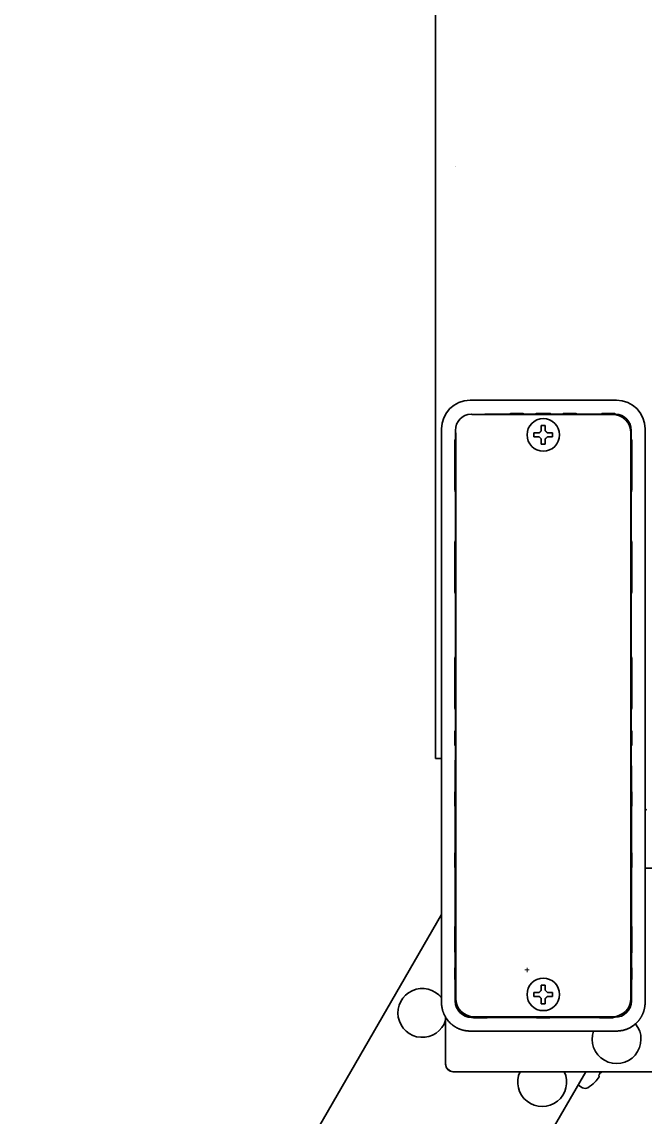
# Model space of a CAD drawing. Extents: x 6569 to 10251, y -294 to 3435.
# Drawn here: x 8432.5 to 8585.6, y 136.9 to 406 of the extents above; entities that cross this region are included whole.
import ezdxf

# ---------------------------------------------------------------- set-up
doc = ezdxf.new("R2010")
doc.units = 0
doc.header["$LTSCALE"] = 5
doc.layers.get('0').update_dxf_attribs({"linetype": 'CONTINUOUS', "lineweight": 0})
doc.layers.add('1', color=7, linetype='CONTINUOUS', true_color=0xffffff)

msp = doc.modelspace()

# ---------------------------------------------------------------- linework, layer by layer
for p, q in [((8556.06, 173.03), (8557.06, 173.03)), ((8556.56, 173.53), (8556.56, 172.53))]:
    msp.add_line(p, q)
at = {"layer": '1', "color": 7, "linetype": 'Continuous', "lineweight": 35}
for p, q in [((8534.06, 1018.93), (8534.06, 225.02)), ((8542.56, 313.03), (8578.57, 313.03)), ((8577.57, 309.53), (8543.04, 309.53)), ((8546.38, 309.62), (8552.25, 309.62)), ((8552.25, 309.62), (8552.56, 309.77)), ((8554.71, 309.78), (8553.42, 309.78)), ((8555.57, 309.77), (8555.88, 309.62)), ((8555.88, 309.62), (8558.6, 309.62)), ((8558.6, 309.62), (8558.91, 309.77)), ((8561.53, 309.78), (8559.6, 309.78)), ((8562.22, 309.77), (8562.53, 309.62)), ((8562.53, 309.62), (8565.25, 309.62)), ((8565.25, 309.62), (8565.56, 309.77)), ((8567.71, 309.78), (8566.42, 309.78)), ((8568.57, 309.77), (8568.87, 309.62)), ((8568.87, 309.62), (8574.76, 309.62)), ((8574.76, 309.62), (8575.06, 309.77)), ((8577.21, 309.78), (8575.92, 309.78)), ((8535.56, 225.85), (8535.56, 306.03)), ((8538.97, 303.59), (8538.97, 305.62)), ((8539.06, 305.03), (8539.06, 166.03)), ((8558.26, 304.53), (8558.26, 305.03)), ((8558.26, 304.03), (8558.26, 304.53)), ((8562.86, 305.03), (8562.86, 304.53)), ((8562.86, 304.53), (8562.86, 304.03)), ((8582.06, 166.03), (8582.06, 305.03)), ((8582.16, 305.62), (8582.16, 303.59)), ((8585.56, 225.85), (8585.56, 306.03)), ((8538.81, 302.21), (8538.81, 298.28)), ((8582.31, 298.28), (8582.31, 302.21)), ((8538.81, 295.77), (8538.81, 291.84)), ((8582.31, 291.84), (8582.31, 295.77)), ((8538.97, 278.59), (8538.97, 290.46)), ((8582.16, 290.46), (8582.16, 278.59)), ((8538.81, 277.21), (8538.81, 272.03)), ((8582.31, 272.03), (8582.31, 277.21)), ((8538.81, 272.03), (8538.81, 266.84)), ((8582.31, 266.84), (8582.31, 272.03)), ((8538.97, 250.08), (8538.97, 265.47)), ((8582.16, 265.47), (8582.16, 250.08)), ((8538.81, 248.71), (8538.81, 243.53)), ((8582.31, 243.53), (8582.31, 248.71)), ((8538.81, 243.53), (8538.81, 238.34)), ((8582.31, 238.34), (8582.31, 243.53)), ((8538.97, 231.96), (8538.97, 236.97)), ((8582.16, 236.97), (8582.16, 231.96)), ((8538.82, 231.66), (8538.97, 231.96)), ((8582.16, 231.96), (8582.31, 231.66)), ((8538.81, 230.8), (8538.81, 229.26)), ((8582.31, 229.26), (8582.31, 230.8)), ((8538.97, 228.1), (8538.82, 228.39)), ((8582.31, 228.39), (8582.16, 228.1)), ((8534.06, 225.02), (8535.56, 225.02)), ((8535.56, 221.89), (8535.56, 225.85)), ((8538.95, 223.97), (8538.95, 224.45)), ((8582.18, 224.45), (8582.18, 223.97)), ((8585.56, 225.85), (8585.56, 221.89)), ((8535.56, 165.02), (8535.56, 221.82)), ((8585.56, 221.82), (8585.56, 165.02)), ((8538.93, 216.89), (8538.93, 219.37)), ((8582.2, 219.37), (8582.2, 216.89)), ((8538.81, 215.8), (8538.81, 214.26)), ((8538.82, 216.66), (8538.93, 216.89)), ((8582.2, 216.89), (8582.31, 216.66)), ((8582.31, 214.26), (8582.31, 215.8)), ((8538.93, 213.17), (8538.82, 213.39)), ((8538.93, 201.89), (8538.93, 213.17)), ((8582.31, 213.39), (8582.2, 213.17)), ((8582.2, 213.17), (8582.2, 201.89)), ((8538.82, 201.66), (8538.93, 201.89)), ((8582.2, 201.89), (8582.31, 201.66)), ((8538.81, 200.8), (8538.81, 199.26)), ((8582.31, 199.26), (8582.31, 200.8)), ((8538.93, 198.17), (8538.82, 198.39)), ((8538.93, 184.13), (8538.93, 198.17)), ((8582.31, 198.39), (8582.2, 198.17)), ((8582.2, 198.17), (8582.2, 184.13)), ((8585.56, 198.03), (8607.56, 198.03)), ((8535.56, 186.65), (8279.41, -257.01)), ((8538.82, 183.48), (8538.93, 184.13)), ((8582.2, 184.13), (8582.31, 183.48)), ((8538.81, 182.61), (8538.81, 179.25)), ((8582.31, 179.25), (8582.31, 182.61)), ((8582.31, 179.01), (8582.31, 177.44)), ((8538.94, 177.17), (8538.82, 177.45)), ((8538.94, 177.17), (8538.94, 173.64)), ((8582.31, 177.44), (8582.19, 177.17)), ((8582.19, 173.64), (8582.19, 177.17)), ((8538.81, 171.55), (8538.81, 172.63)), ((8538.82, 173.43), (8538.94, 173.64)), ((8582.19, 173.64), (8582.31, 173.43)), ((8582.32, 172.63), (8582.32, 171.55)), ((8538.93, 170.47), (8538.82, 170.75)), ((8539.06, 170.37), (8538.93, 170.47)), ((8538.93, 165.39), (8538.93, 170.47)), ((8582.31, 170.75), (8582.19, 170.46)), ((8582.19, 165.4), (8582.19, 170.46)), ((8558.26, 167.03), (8558.26, 167.53)), ((8558.26, 166.53), (8558.26, 167.03)), ((8562.86, 167.53), (8562.86, 167.03)), ((8562.86, 167.03), (8562.86, 166.53)), ((8543.56, 161.53), (8577.57, 161.53)), ((8536.56, 161.42), (8536.56, 150.03)), ((8543.29, 161.39), (8542.93, 161.39)), ((8543.49, 161.28), (8543.29, 161.39)), ((8544.36, 161.28), (8545.8, 161.28)), ((8546.94, 161.39), (8546.67, 161.28)), ((8558.78, 161.39), (8546.94, 161.39)), ((8559.01, 161.28), (8558.78, 161.39)), ((8561.32, 161.27), (8559.81, 161.27)), ((8562.35, 161.39), (8562.12, 161.28)), ((8562.35, 161.39), (8574.26, 161.39)), ((8574.26, 161.39), (8574.46, 161.28)), ((8575.33, 161.28), (8576.77, 161.28)), ((8577.85, 161.4), (8577.64, 161.28)), ((8577.85, 161.4), (8578.19, 161.4)), ((8542.56, 158.03), (8578.57, 158.03)), ((8536.56, 150.02), (8536.56, 149.83)), ((8538.36, 148.03), (8538.56, 148.03)), ((8538.56, 148.03), (9067.56, 148.03)), ((8571, 148.03), (8552.71, 116.36)), ((8573.21, 145.46), (8573.21, 145.46)), ((8569.31, 144.6), (8570.21, 144.07))]:
    msp.add_line(p, q, dxfattribs=at)
for centre in [(8560.56, 304.53), (8560.56, 167.03)]:
    msp.add_circle(centre, 4, dxfattribs=at)
for centre, radius, start, end in [((8530.84, 162.47), 6, 38.0873, 342.5037), ((8578.56, 156.03), 6, 160.5288, 39.0109), ((8538.56, 150.03), 2, 180, 270), ((8538.36, 149.83), 1.8, 180, 270), ((8560.29, 145.47), 6, 154.8223, 25.1777), ((8566.75, 151.84), 9.08, 301.3979, 315.3324), ((8566.75, 151.84), 8.79, 327.391, 332.609), ((8569.43, 144.81), 0.25, 150, 240), ((8570.84, 145.16), 1.25, 240, 301.3979)]:
    msp.add_arc(centre, radius, start, end, dxfattribs=at)
for centre, major_axis, ratio, start_param, end_param in [((8539.44, 370.38), (-0.505, 0.092), 0.008941, 0.010307, 0.018986), ((8542.57, 306.02), (-4.95, 4.95), 0.999391, -0.785017, 0.785017), ((8578.56, 306.02), (4.95, 4.95), 0.999391, 5.498168, 7.068203), ((8542.97, 305.62), (-2.83, 2.83), 0.999924, -0.744495, 0.78536), ((8542.75, 309.12), (0.447, 0.224), 0.99981, 0.487624, 0.991462), ((8546.38, 309.12), (-0.447, 0.224), 0.99981, -1.107103, -0.487603), ((8577.56, 305.03), (3.18, 3.18), 0.999695, 5.497939, 7.068431), ((8578.16, 305.62), (2.83, 2.83), 0.999924, 5.497825, 7.02768), ((8538.92, 228.34), (0, 5.5), 0.008727, 3.926991, 4.667983), ((8582.21, 228.34), (0, 5.5), 0.008727, 1.615202, 2.356194), ((8538.99, 219.37), (0, 6.5), 0.008727, 0.785398, 1.570796), ((8582.14, 219.37), (0, 6.5), 0.008727, -1.570796, -0.785398), ((8534.9, 221.82), (0.03, 2), 0.333454, -1.54898, -1.531542), ((8534.9, 221.82), (0, 2), 0.333444, 4.712388, 4.729834), ((8586.23, 221.82), (-0.03, 2), 0.333401, 1.531547, 1.548987), ((8586.23, 221.82), (0, 2), 0.333484, 1.553351, 1.570796), ((8585.21, 212.65), (0.622, 0), 0.999962, -0.966563, 0.017944), ((8538.82, 179.25), (0, 0.532), 0.008201, 1.567811, 2.028301), ((8538.82, 178.58), (0, 1), 0.004363, 1.117864, 2.575328), ((8582.31, 179.25), (0, 0.532), 0.008201, 4.254884, 4.715374), ((8538.82, 172.63), (0, 0.798), 0.008201, 0.014468, 1.567811), ((8582.31, 172.63), (0, 0.798), 0.008201, -1.567811, -0.014468), ((8538.82, 171.55), (0, 0.798), 0.008201, 1.567811, 3.121154), ((8582.31, 171.55), (0, 0.798), 0.008201, 3.162031, 4.715374), ((8542.93, 165.39), (2.83, 2.83), 0.999943, 2.356233, 3.926953), ((8543.57, 166.03), (3.18, 3.18), 0.999695, 2.356347, 3.926839), ((8578.19, 165.4), (-2.83, 2.83), 0.999924, 2.356233, 3.926953), ((8559.81, 161.28), (0.799, 0), 0.008727, 3.159046, 4.712389), ((8561.32, 161.28), (-0.799, 0), 0.008727, 1.570796, 3.124139), ((8566.79, 151.91), (-7.85, 4.53), 0.993151, 3.199666, 3.222587), ((8566.72, 151.78), (-7.85, 4.53), 0.993151, 2.892014, 3.083519), ((8566.42, 151.27), (-7.85, 4.53), 0.116841, 3.199666, 3.391172), ((8567.09, 152.42), (-7.85, 4.53), 0.116841, 2.892014, 3.083519)]:
    msp.add_ellipse(centre, major_axis=major_axis, ratio=ratio, start_param=start_param, end_param=end_param, dxfattribs=at)
at = {"layer": '1', "color": 7, "linetype": 'Continuous', "lineweight": 35, "extrusion": (9.86076e-32, -1.17146e-15, -1)}
msp.add_ellipse((8577.56, 166.03), major_axis=(-3.18, 3.18), ratio=0.999695, start_param=2.356347, end_param=3.926839, dxfattribs=at)
at = {"layer": '1', "color": 7, "linetype": 'Continuous', "lineweight": 35}
for points, knots in [([(8552.56, 309.77), (8552.56, 309.77), (8552.57, 309.77), (8552.59, 309.77), (8552.61, 309.77), (8552.66, 309.77), (8552.71, 309.77), (8552.77, 309.77), (8552.8, 309.77), (8552.85, 309.77), (8552.87, 309.77), (8552.91, 309.77), (8552.92, 309.77), (8552.98, 309.77), (8553.01, 309.78), (8553.09, 309.78), (8553.13, 309.78), (8553.21, 309.78), (8553.25, 309.78), (8553.33, 309.78), (8553.38, 309.78), (8553.42, 309.78)], [0, 0, 0, 0, 0.03125, 0.03125, 0.0625, 0.125, 0.25, 0.25, 0.375, 0.375, 0.4375, 0.4375, 0.5, 0.5, 0.625, 0.625, 0.75, 0.75, 0.875, 0.875, 1, 1, 1, 1]), ([(8554.71, 309.78), (8554.75, 309.78), (8554.79, 309.78), (8554.88, 309.78), (8554.92, 309.78), (8555, 309.78), (8555.04, 309.78), (8555.12, 309.78), (8555.15, 309.77), (8555.21, 309.77), (8555.22, 309.77), (8555.26, 309.77), (8555.27, 309.77), (8555.32, 309.77), (8555.36, 309.77), (8555.42, 309.77), (8555.47, 309.77), (8555.52, 309.77), (8555.54, 309.77), (8555.56, 309.77), (8555.57, 309.77), (8555.57, 309.77)], [0, 0, 0, 0, 0.125, 0.125, 0.25, 0.25, 0.375, 0.375, 0.5, 0.5, 0.5625, 0.5625, 0.625, 0.625, 0.75, 0.75, 0.875, 0.9375, 0.96875, 0.96875, 1, 1, 1, 1]), ([(8558.91, 309.77), (8558.92, 309.77), (8558.93, 309.77), (8558.96, 309.77), (8558.99, 309.77), (8559.03, 309.77), (8559.08, 309.77), (8559.11, 309.77), (8559.15, 309.77), (8559.16, 309.77), (8559.19, 309.77), (8559.2, 309.77), (8559.24, 309.78), (8559.27, 309.78), (8559.33, 309.78), (8559.37, 309.78), (8559.43, 309.78), (8559.46, 309.78), (8559.53, 309.78), (8559.56, 309.78), (8559.6, 309.78)], [0, 0, 0, 0, 0.0625, 0.0625, 0.125, 0.25, 0.25, 0.375, 0.375, 0.4375, 0.4375, 0.5, 0.5, 0.625, 0.625, 0.75, 0.75, 0.875, 0.875, 1, 1, 1, 1]), ([(8561.53, 309.78), (8561.56, 309.78), (8561.6, 309.78), (8561.67, 309.78), (8561.7, 309.78), (8561.76, 309.78), (8561.79, 309.78), (8561.86, 309.78), (8561.88, 309.78), (8561.93, 309.77), (8561.94, 309.77), (8561.97, 309.77), (8561.98, 309.77), (8562.02, 309.77), (8562.05, 309.77), (8562.1, 309.77), (8562.14, 309.77), (8562.17, 309.77), (8562.2, 309.77), (8562.21, 309.77), (8562.22, 309.77)], [0, 0, 0, 0, 0.125, 0.125, 0.25, 0.25, 0.375, 0.375, 0.5, 0.5, 0.5625, 0.5625, 0.625, 0.625, 0.75, 0.75, 0.875, 0.9375, 0.9375, 1, 1, 1, 1]), ([(8565.56, 309.77), (8565.56, 309.77), (8565.57, 309.77), (8565.59, 309.77), (8565.61, 309.77), (8565.66, 309.77), (8565.71, 309.77), (8565.77, 309.77), (8565.8, 309.77), (8565.85, 309.77), (8565.87, 309.77), (8565.91, 309.77), (8565.92, 309.77), (8565.98, 309.77), (8566.01, 309.78), (8566.09, 309.78), (8566.13, 309.78), (8566.21, 309.78), (8566.25, 309.78), (8566.33, 309.78), (8566.38, 309.78), (8566.42, 309.78)], [0, 0, 0, 0, 0.03125, 0.03125, 0.0625, 0.125, 0.25, 0.25, 0.375, 0.375, 0.4375, 0.4375, 0.5, 0.5, 0.625, 0.625, 0.75, 0.75, 0.875, 0.875, 1, 1, 1, 1]), ([(8567.71, 309.78), (8567.75, 309.78), (8567.79, 309.78), (8567.88, 309.78), (8567.92, 309.78), (8568, 309.78), (8568.04, 309.78), (8568.12, 309.78), (8568.15, 309.77), (8568.21, 309.77), (8568.22, 309.77), (8568.26, 309.77), (8568.27, 309.77), (8568.32, 309.77), (8568.36, 309.77), (8568.42, 309.77), (8568.47, 309.77), (8568.52, 309.77), (8568.54, 309.77), (8568.56, 309.77), (8568.57, 309.77), (8568.57, 309.77)], [0, 0, 0, 0, 0.125, 0.125, 0.25, 0.25, 0.375, 0.375, 0.5, 0.5, 0.5625, 0.5625, 0.625, 0.625, 0.75, 0.75, 0.875, 0.9375, 0.96875, 0.96875, 1, 1, 1, 1]), ([(8575.06, 309.77), (8575.06, 309.77), (8575.07, 309.77), (8575.09, 309.77), (8575.11, 309.77), (8575.16, 309.77), (8575.21, 309.77), (8575.27, 309.77), (8575.3, 309.77), (8575.35, 309.77), (8575.37, 309.77), (8575.41, 309.77), (8575.42, 309.77), (8575.48, 309.77), (8575.51, 309.78), (8575.59, 309.78), (8575.63, 309.78), (8575.71, 309.78), (8575.75, 309.78), (8575.83, 309.78), (8575.88, 309.78), (8575.92, 309.78)], [0, 0, 0, 0, 0.03125, 0.03125, 0.0625, 0.125, 0.25, 0.25, 0.375, 0.375, 0.4375, 0.4375, 0.5, 0.5, 0.625, 0.625, 0.75, 0.75, 0.875, 0.875, 1, 1, 1, 1]), ([(8577.21, 309.78), (8577.25, 309.78), (8577.29, 309.78), (8577.38, 309.78), (8577.42, 309.78), (8577.46, 309.78), (8577.46, 309.78), (8577.46, 309.78), (8577.46, 309.78), (8577.69, 309.78), (8577.91, 309.77), (8578.13, 309.77)], [0, 0, 0, 0, 0.50182, 0.50182, 1, 1, 1, 1.01408, 1.01408, 1.01408, 3.775035, 3.775035, 3.775035, 3.775035]), ([(8578.32, 309.62), (8578.31, 309.62), (8578.29, 309.64), (8578.26, 309.67), (8578.24, 309.68), (8578.23, 309.69), (8578.23, 309.69), (8578.23, 309.69), (8578.23, 309.69), (8578.2, 309.72), (8578.17, 309.75), (8578.13, 309.77)], [0, 0, 0, 0, 0.333333, 0.666667, 1, 1, 1, 1.00667, 1.00667, 1.00667, 2.098235, 2.098235, 2.098235, 2.098235]), ([(8561.06, 306.83), (8561.06, 306.62), (8561.06, 306.41), (8561.06, 306.09), (8561.06, 305.98), (8561.06, 305.75), (8561.06, 305.64), (8561.06, 305.53)], [0, 0, 0, 0, 0.5, 0.5, 0.75, 0.75, 1, 1, 1, 1]), ([(8558.26, 305.03), (8558.47, 305.03), (8558.68, 305.03), (8559, 305.03), (8559.11, 305.03), (8559.34, 305.03), (8559.45, 305.03), (8559.56, 305.03)], [0, 0, 0, 0, 0.5, 0.5, 0.75, 0.75, 1, 1, 1, 1]), ([(8538.81, 302.21), (8538.81, 302.25), (8538.81, 302.29), (8538.81, 302.38), (8538.81, 302.42), (8538.81, 302.5), (8538.82, 302.54), (8538.82, 302.61), (8538.82, 302.65), (8538.82, 302.7), (8538.82, 302.72), (8538.82, 302.76), (8538.82, 302.77), (8538.82, 302.82), (8538.82, 302.85), (8538.82, 302.92), (8538.82, 302.96), (8538.82, 303.02), (8538.82, 303.04), (8538.82, 303.05), (8538.82, 303.06), (8538.82, 303.07)], [0, 0, 0, 0, 0.125, 0.125, 0.25, 0.25, 0.375, 0.375, 0.5, 0.5, 0.5625, 0.5625, 0.625, 0.625, 0.75, 0.75, 0.875, 0.9375, 0.96875, 0.96875, 1, 1, 1, 1]), ([(8560.06, 302.23), (8560.06, 302.43), (8560.06, 302.64), (8560.06, 302.96), (8560.06, 303.07), (8560.06, 303.3), (8560.06, 303.41), (8560.06, 303.53)], [0, 0, 0, 0, 0.5, 0.5, 0.75, 0.75, 1, 1, 1, 1]), ([(8562.86, 304.03), (8562.66, 304.03), (8562.45, 304.03), (8562.13, 304.03), (8562.02, 304.03), (8561.79, 304.03), (8561.68, 304.03), (8561.56, 304.03)], [0, 0, 0, 0, 0.5, 0.5, 0.75, 0.75, 1, 1, 1, 1]), ([(8582.31, 303.07), (8582.31, 303.06), (8582.31, 303.06), (8582.31, 303.04), (8582.31, 303.02), (8582.31, 302.97), (8582.31, 302.92), (8582.31, 302.86), (8582.31, 302.82), (8582.31, 302.77), (8582.31, 302.76), (8582.31, 302.72), (8582.31, 302.7), (8582.31, 302.65), (8582.31, 302.61), (8582.31, 302.54), (8582.31, 302.5), (8582.31, 302.42), (8582.31, 302.38), (8582.31, 302.29), (8582.31, 302.25), (8582.31, 302.21)], [0, 0, 0, 0, 0.03125, 0.03125, 0.0625, 0.125, 0.25, 0.25, 0.375, 0.375, 0.4375, 0.4375, 0.5, 0.5, 0.625, 0.625, 0.75, 0.75, 0.875, 0.875, 1, 1, 1, 1]), ([(8538.81, 295.77), (8538.81, 295.88), (8538.81, 296.09), (8538.81, 296.29), (8538.81, 296.5), (8538.81, 296.61), (8538.81, 296.82), (8538.81, 296.92), (8538.81, 297.13), (8538.81, 297.24), (8538.81, 297.44), (8538.81, 297.55), (8538.81, 297.76), (8538.81, 297.97), (8538.81, 298.18), (8538.81, 298.28)], [0, 0, 0, 0, 0.125, 0.25, 0.25, 0.375, 0.375, 0.5, 0.5, 0.625, 0.625, 0.75, 0.75, 0.875, 1, 1, 1, 1]), ([(8582.31, 298.28), (8582.31, 298.18), (8582.31, 297.97), (8582.31, 297.76), (8582.31, 297.55), (8582.31, 297.44), (8582.31, 297.24), (8582.31, 297.13), (8582.31, 296.92), (8582.31, 296.82), (8582.31, 296.61), (8582.31, 296.5), (8582.31, 296.29), (8582.31, 296.09), (8582.31, 295.88), (8582.31, 295.77)], [0, 0, 0, 0, 0.125, 0.25, 0.25, 0.375, 0.375, 0.5, 0.5, 0.625, 0.625, 0.75, 0.75, 0.875, 1, 1, 1, 1]), ([(8538.82, 290.98), (8538.82, 290.99), (8538.82, 291), (8538.82, 291.01), (8538.82, 291.03), (8538.82, 291.09), (8538.82, 291.13), (8538.82, 291.2), (8538.82, 291.23), (8538.82, 291.28), (8538.82, 291.3), (8538.82, 291.33), (8538.82, 291.35), (8538.82, 291.4), (8538.82, 291.44), (8538.82, 291.51), (8538.81, 291.55), (8538.81, 291.63), (8538.81, 291.67), (8538.81, 291.76), (8538.81, 291.8), (8538.81, 291.84)], [0, 0, 0, 0, 0.03125, 0.03125, 0.0625, 0.125, 0.25, 0.25, 0.375, 0.375, 0.4375, 0.4375, 0.5, 0.5, 0.625, 0.625, 0.75, 0.75, 0.875, 0.875, 1, 1, 1, 1]), ([(8582.31, 291.84), (8582.31, 291.8), (8582.31, 291.76), (8582.31, 291.68), (8582.31, 291.63), (8582.31, 291.55), (8582.31, 291.51), (8582.31, 291.44), (8582.31, 291.4), (8582.31, 291.35), (8582.31, 291.33), (8582.31, 291.3), (8582.31, 291.28), (8582.31, 291.23), (8582.31, 291.2), (8582.31, 291.13), (8582.31, 291.09), (8582.31, 291.04), (8582.31, 291.01), (8582.31, 291), (8582.31, 290.99), (8582.31, 290.98)], [0, 0, 0, 0, 0.125, 0.125, 0.25, 0.25, 0.375, 0.375, 0.5, 0.5, 0.5625, 0.5625, 0.625, 0.625, 0.75, 0.75, 0.875, 0.9375, 0.96875, 0.96875, 1, 1, 1, 1]), ([(8538.81, 277.21), (8538.81, 277.25), (8538.81, 277.29), (8538.81, 277.38), (8538.81, 277.42), (8538.81, 277.5), (8538.82, 277.54), (8538.82, 277.61), (8538.82, 277.65), (8538.82, 277.7), (8538.82, 277.72), (8538.82, 277.76), (8538.82, 277.77), (8538.82, 277.82), (8538.82, 277.85), (8538.82, 277.92), (8538.82, 277.96), (8538.82, 278.02), (8538.82, 278.04), (8538.82, 278.05), (8538.82, 278.06), (8538.82, 278.07)], [0, 0, 0, 0, 0.125, 0.125, 0.25, 0.25, 0.375, 0.375, 0.5, 0.5, 0.5625, 0.5625, 0.625, 0.625, 0.75, 0.75, 0.875, 0.9375, 0.96875, 0.96875, 1, 1, 1, 1]), ([(8582.31, 278.07), (8582.31, 278.06), (8582.31, 278.06), (8582.31, 278.04), (8582.31, 278.02), (8582.31, 277.97), (8582.31, 277.92), (8582.31, 277.86), (8582.31, 277.82), (8582.31, 277.77), (8582.31, 277.76), (8582.31, 277.72), (8582.31, 277.7), (8582.31, 277.65), (8582.31, 277.61), (8582.31, 277.54), (8582.31, 277.5), (8582.31, 277.42), (8582.31, 277.38), (8582.31, 277.29), (8582.31, 277.25), (8582.31, 277.21)], [0, 0, 0, 0, 0.03125, 0.03125, 0.0625, 0.125, 0.25, 0.25, 0.375, 0.375, 0.4375, 0.4375, 0.5, 0.5, 0.625, 0.625, 0.75, 0.75, 0.875, 0.875, 1, 1, 1, 1]), ([(8538.82, 265.97), (8538.82, 265.98), (8538.82, 265.99), (8538.82, 266), (8538.82, 266.03), (8538.82, 266.08), (8538.82, 266.13), (8538.82, 266.19), (8538.82, 266.22), (8538.82, 266.27), (8538.82, 266.29), (8538.82, 266.32), (8538.82, 266.34), (8538.82, 266.4), (8538.82, 266.43), (8538.82, 266.51), (8538.81, 266.55), (8538.81, 266.63), (8538.81, 266.67), (8538.81, 266.75), (8538.81, 266.8), (8538.81, 266.84)], [0, 0, 0, 0, 0.03125, 0.03125, 0.0625, 0.125, 0.25, 0.25, 0.375, 0.375, 0.4375, 0.4375, 0.5, 0.5, 0.625, 0.625, 0.75, 0.75, 0.875, 0.875, 1, 1, 1, 1]), ([(8582.31, 266.84), (8582.31, 266.8), (8582.31, 266.75), (8582.31, 266.67), (8582.31, 266.63), (8582.31, 266.55), (8582.31, 266.51), (8582.31, 266.43), (8582.31, 266.4), (8582.31, 266.34), (8582.31, 266.32), (8582.31, 266.29), (8582.31, 266.27), (8582.31, 266.22), (8582.31, 266.19), (8582.31, 266.13), (8582.31, 266.08), (8582.31, 266.03), (8582.31, 266), (8582.31, 265.99), (8582.31, 265.98), (8582.31, 265.97)], [0, 0, 0, 0, 0.125, 0.125, 0.25, 0.25, 0.375, 0.375, 0.5, 0.5, 0.5625, 0.5625, 0.625, 0.625, 0.75, 0.75, 0.875, 0.9375, 0.96875, 0.96875, 1, 1, 1, 1]), ([(8538.81, 248.71), (8538.81, 248.76), (8538.81, 248.8), (8538.81, 248.88), (8538.81, 248.92), (8538.81, 249.01), (8538.82, 249.04), (8538.82, 249.12), (8538.82, 249.16), (8538.82, 249.21), (8538.82, 249.23), (8538.82, 249.26), (8538.82, 249.28), (8538.82, 249.33), (8538.82, 249.36), (8538.82, 249.43), (8538.82, 249.47), (8538.82, 249.52), (8538.82, 249.55), (8538.82, 249.56), (8538.82, 249.57), (8538.82, 249.58)], [0, 0, 0, 0, 0.125, 0.125, 0.25, 0.25, 0.375, 0.375, 0.5, 0.5, 0.5625, 0.5625, 0.625, 0.625, 0.75, 0.75, 0.875, 0.9375, 0.96875, 0.96875, 1, 1, 1, 1]), ([(8582.31, 249.58), (8582.31, 249.57), (8582.31, 249.56), (8582.31, 249.55), (8582.31, 249.52), (8582.31, 249.47), (8582.31, 249.43), (8582.31, 249.36), (8582.31, 249.33), (8582.31, 249.28), (8582.31, 249.26), (8582.31, 249.23), (8582.31, 249.21), (8582.31, 249.16), (8582.31, 249.12), (8582.31, 249.04), (8582.31, 249.01), (8582.31, 248.92), (8582.31, 248.88), (8582.31, 248.8), (8582.31, 248.76), (8582.31, 248.71)], [0, 0, 0, 0, 0.03125, 0.03125, 0.0625, 0.125, 0.25, 0.25, 0.375, 0.375, 0.4375, 0.4375, 0.5, 0.5, 0.625, 0.625, 0.75, 0.75, 0.875, 0.875, 1, 1, 1, 1]), ([(8538.82, 237.47), (8538.82, 237.48), (8538.82, 237.49), (8538.82, 237.5), (8538.82, 237.53), (8538.82, 237.58), (8538.82, 237.63), (8538.82, 237.69), (8538.82, 237.72), (8538.82, 237.77), (8538.82, 237.79), (8538.82, 237.82), (8538.82, 237.84), (8538.82, 237.9), (8538.82, 237.93), (8538.82, 238.01), (8538.81, 238.05), (8538.81, 238.13), (8538.81, 238.17), (8538.81, 238.25), (8538.81, 238.3), (8538.81, 238.34)], [0, 0, 0, 0, 0.03125, 0.03125, 0.0625, 0.125, 0.25, 0.25, 0.375, 0.375, 0.4375, 0.4375, 0.5, 0.5, 0.625, 0.625, 0.75, 0.75, 0.875, 0.875, 1, 1, 1, 1]), ([(8582.31, 238.34), (8582.31, 238.3), (8582.31, 238.25), (8582.31, 238.17), (8582.31, 238.13), (8582.31, 238.05), (8582.31, 238.01), (8582.31, 237.93), (8582.31, 237.9), (8582.31, 237.84), (8582.31, 237.82), (8582.31, 237.79), (8582.31, 237.77), (8582.31, 237.72), (8582.31, 237.69), (8582.31, 237.63), (8582.31, 237.58), (8582.31, 237.53), (8582.31, 237.5), (8582.31, 237.49), (8582.31, 237.48), (8582.31, 237.47)], [0, 0, 0, 0, 0.125, 0.125, 0.25, 0.25, 0.375, 0.375, 0.5, 0.5, 0.5625, 0.5625, 0.625, 0.625, 0.75, 0.75, 0.875, 0.9375, 0.96875, 0.96875, 1, 1, 1, 1]), ([(8538.81, 230.8), (8538.81, 230.84), (8538.81, 230.88), (8538.81, 230.97), (8538.81, 231.01), (8538.81, 231.09), (8538.82, 231.13), (8538.82, 231.2), (8538.82, 231.24), (8538.82, 231.29), (8538.82, 231.31), (8538.82, 231.34), (8538.82, 231.36), (8538.82, 231.41), (8538.82, 231.44), (8538.82, 231.51), (8538.82, 231.55), (8538.82, 231.61), (8538.82, 231.63), (8538.82, 231.64), (8538.82, 231.65), (8538.82, 231.66)], [0, 0, 0, 0, 0.125, 0.125, 0.25, 0.25, 0.375, 0.375, 0.5, 0.5, 0.5625, 0.5625, 0.625, 0.625, 0.75, 0.75, 0.875, 0.9375, 0.96875, 0.96875, 1, 1, 1, 1]), ([(8582.31, 231.66), (8582.31, 231.65), (8582.31, 231.64), (8582.31, 231.63), (8582.31, 231.61), (8582.31, 231.55), (8582.31, 231.51), (8582.31, 231.44), (8582.31, 231.41), (8582.31, 231.36), (8582.31, 231.34), (8582.31, 231.31), (8582.31, 231.29), (8582.31, 231.24), (8582.31, 231.2), (8582.31, 231.13), (8582.31, 231.09), (8582.31, 231.01), (8582.31, 230.97), (8582.31, 230.88), (8582.31, 230.84), (8582.31, 230.8)], [0, 0, 0, 0, 0.03125, 0.03125, 0.0625, 0.125, 0.25, 0.25, 0.375, 0.375, 0.4375, 0.4375, 0.5, 0.5, 0.625, 0.625, 0.75, 0.75, 0.875, 0.875, 1, 1, 1, 1]), ([(8538.82, 228.39), (8538.82, 228.4), (8538.82, 228.41), (8538.82, 228.42), (8538.82, 228.45), (8538.82, 228.5), (8538.82, 228.55), (8538.82, 228.61), (8538.82, 228.64), (8538.82, 228.69), (8538.82, 228.71), (8538.82, 228.74), (8538.82, 228.76), (8538.82, 228.81), (8538.82, 228.85), (8538.82, 228.93), (8538.81, 228.96), (8538.81, 229.05), (8538.81, 229.09), (8538.81, 229.17), (8538.81, 229.21), (8538.81, 229.26)], [0, 0, 0, 0, 0.03125, 0.03125, 0.0625, 0.125, 0.25, 0.25, 0.375, 0.375, 0.4375, 0.4375, 0.5, 0.5, 0.625, 0.625, 0.75, 0.75, 0.875, 0.875, 1, 1, 1, 1]), ([(8582.31, 229.26), (8582.31, 229.21), (8582.31, 229.17), (8582.31, 229.09), (8582.31, 229.05), (8582.31, 228.96), (8582.31, 228.93), (8582.31, 228.85), (8582.31, 228.81), (8582.31, 228.76), (8582.31, 228.74), (8582.31, 228.71), (8582.31, 228.69), (8582.31, 228.64), (8582.31, 228.61), (8582.31, 228.55), (8582.31, 228.5), (8582.31, 228.45), (8582.31, 228.42), (8582.31, 228.41), (8582.31, 228.4), (8582.31, 228.39)], [0, 0, 0, 0, 0.125, 0.125, 0.25, 0.25, 0.375, 0.375, 0.5, 0.5, 0.5625, 0.5625, 0.625, 0.625, 0.75, 0.75, 0.875, 0.9375, 0.96875, 0.96875, 1, 1, 1, 1]), ([(8538.81, 215.8), (8538.81, 215.84), (8538.81, 215.88), (8538.81, 215.97), (8538.81, 216.01), (8538.81, 216.09), (8538.82, 216.13), (8538.82, 216.2), (8538.82, 216.24), (8538.82, 216.29), (8538.82, 216.31), (8538.82, 216.34), (8538.82, 216.36), (8538.82, 216.41), (8538.82, 216.44), (8538.82, 216.51), (8538.82, 216.55), (8538.82, 216.61), (8538.82, 216.63), (8538.82, 216.64), (8538.82, 216.65), (8538.82, 216.66)], [0, 0, 0, 0, 0.125, 0.125, 0.25, 0.25, 0.375, 0.375, 0.5, 0.5, 0.5625, 0.5625, 0.625, 0.625, 0.75, 0.75, 0.875, 0.9375, 0.96875, 0.96875, 1, 1, 1, 1]), ([(8582.31, 216.66), (8582.31, 216.65), (8582.31, 216.64), (8582.31, 216.63), (8582.31, 216.61), (8582.31, 216.55), (8582.31, 216.51), (8582.31, 216.44), (8582.31, 216.41), (8582.31, 216.36), (8582.31, 216.34), (8582.31, 216.31), (8582.31, 216.29), (8582.31, 216.24), (8582.31, 216.2), (8582.31, 216.13), (8582.31, 216.09), (8582.31, 216.01), (8582.31, 215.97), (8582.31, 215.88), (8582.31, 215.84), (8582.31, 215.8)], [0, 0, 0, 0, 0.03125, 0.03125, 0.0625, 0.125, 0.25, 0.25, 0.375, 0.375, 0.4375, 0.4375, 0.5, 0.5, 0.625, 0.625, 0.75, 0.75, 0.875, 0.875, 1, 1, 1, 1]), ([(8538.82, 213.39), (8538.82, 213.4), (8538.82, 213.41), (8538.82, 213.42), (8538.82, 213.45), (8538.82, 213.5), (8538.82, 213.55), (8538.82, 213.61), (8538.82, 213.64), (8538.82, 213.69), (8538.82, 213.71), (8538.82, 213.74), (8538.82, 213.76), (8538.82, 213.81), (8538.82, 213.85), (8538.82, 213.93), (8538.81, 213.96), (8538.81, 214.05), (8538.81, 214.09), (8538.81, 214.17), (8538.81, 214.21), (8538.81, 214.26)], [0, 0, 0, 0, 0.03125, 0.03125, 0.0625, 0.125, 0.25, 0.25, 0.375, 0.375, 0.4375, 0.4375, 0.5, 0.5, 0.625, 0.625, 0.75, 0.75, 0.875, 0.875, 1, 1, 1, 1]), ([(8582.31, 214.26), (8582.31, 214.21), (8582.31, 214.17), (8582.31, 214.09), (8582.31, 214.05), (8582.31, 213.96), (8582.31, 213.93), (8582.31, 213.85), (8582.31, 213.81), (8582.31, 213.76), (8582.31, 213.74), (8582.31, 213.71), (8582.31, 213.69), (8582.31, 213.64), (8582.31, 213.61), (8582.31, 213.55), (8582.31, 213.5), (8582.31, 213.45), (8582.31, 213.42), (8582.31, 213.41), (8582.31, 213.4), (8582.31, 213.39)], [0, 0, 0, 0, 0.125, 0.125, 0.25, 0.25, 0.375, 0.375, 0.5, 0.5, 0.5625, 0.5625, 0.625, 0.625, 0.75, 0.75, 0.875, 0.9375, 0.96875, 0.96875, 1, 1, 1, 1]), ([(8538.81, 200.8), (8538.81, 200.84), (8538.81, 200.88), (8538.81, 200.97), (8538.81, 201.01), (8538.81, 201.09), (8538.82, 201.13), (8538.82, 201.2), (8538.82, 201.24), (8538.82, 201.29), (8538.82, 201.31), (8538.82, 201.34), (8538.82, 201.36), (8538.82, 201.41), (8538.82, 201.44), (8538.82, 201.51), (8538.82, 201.55), (8538.82, 201.61), (8538.82, 201.63), (8538.82, 201.64), (8538.82, 201.65), (8538.82, 201.66)], [0, 0, 0, 0, 0.125, 0.125, 0.25, 0.25, 0.375, 0.375, 0.5, 0.5, 0.5625, 0.5625, 0.625, 0.625, 0.75, 0.75, 0.875, 0.9375, 0.96875, 0.96875, 1, 1, 1, 1]), ([(8538.82, 198.39), (8538.82, 198.4), (8538.82, 198.41), (8538.82, 198.42), (8538.82, 198.45), (8538.82, 198.5), (8538.82, 198.55), (8538.82, 198.61), (8538.82, 198.64), (8538.82, 198.69), (8538.82, 198.71), (8538.82, 198.74), (8538.82, 198.76), (8538.82, 198.81), (8538.82, 198.85), (8538.82, 198.93), (8538.81, 198.96), (8538.81, 199.05), (8538.81, 199.09), (8538.81, 199.17), (8538.81, 199.21), (8538.81, 199.26)], [0, 0, 0, 0, 0.03125, 0.03125, 0.0625, 0.125, 0.25, 0.25, 0.375, 0.375, 0.4375, 0.4375, 0.5, 0.5, 0.625, 0.625, 0.75, 0.75, 0.875, 0.875, 1, 1, 1, 1]), ([(8582.31, 201.66), (8582.31, 201.65), (8582.31, 201.64), (8582.31, 201.63), (8582.31, 201.61), (8582.31, 201.55), (8582.31, 201.51), (8582.31, 201.44), (8582.31, 201.41), (8582.31, 201.36), (8582.31, 201.34), (8582.31, 201.31), (8582.31, 201.29), (8582.31, 201.24), (8582.31, 201.2), (8582.31, 201.13), (8582.31, 201.09), (8582.31, 201.01), (8582.31, 200.97), (8582.31, 200.88), (8582.31, 200.84), (8582.31, 200.8)], [0, 0, 0, 0, 0.03125, 0.03125, 0.0625, 0.125, 0.25, 0.25, 0.375, 0.375, 0.4375, 0.4375, 0.5, 0.5, 0.625, 0.625, 0.75, 0.75, 0.875, 0.875, 1, 1, 1, 1]), ([(8582.31, 199.26), (8582.31, 199.21), (8582.31, 199.17), (8582.31, 199.09), (8582.31, 199.05), (8582.31, 198.96), (8582.31, 198.93), (8582.31, 198.85), (8582.31, 198.81), (8582.31, 198.76), (8582.31, 198.74), (8582.31, 198.71), (8582.31, 198.69), (8582.31, 198.64), (8582.31, 198.61), (8582.31, 198.55), (8582.31, 198.5), (8582.31, 198.45), (8582.31, 198.42), (8582.31, 198.41), (8582.31, 198.4), (8582.31, 198.39)], [0, 0, 0, 0, 0.125, 0.125, 0.25, 0.25, 0.375, 0.375, 0.5, 0.5, 0.5625, 0.5625, 0.625, 0.625, 0.75, 0.75, 0.875, 0.9375, 0.96875, 0.96875, 1, 1, 1, 1]), ([(8538.81, 182.61), (8538.81, 182.65), (8538.81, 182.7), (8538.81, 182.78), (8538.81, 182.82), (8538.81, 182.9), (8538.82, 182.94), (8538.82, 183.02), (8538.82, 183.05), (8538.82, 183.11), (8538.82, 183.12), (8538.82, 183.16), (8538.82, 183.18), (8538.82, 183.23), (8538.82, 183.26), (8538.82, 183.32), (8538.82, 183.37), (8538.82, 183.42), (8538.82, 183.45), (8538.82, 183.46), (8538.82, 183.47), (8538.82, 183.48)], [0, 0, 0, 0, 0.125, 0.125, 0.25, 0.25, 0.375, 0.375, 0.5, 0.5, 0.5625, 0.5625, 0.625, 0.625, 0.75, 0.75, 0.875, 0.9375, 0.96875, 0.96875, 1, 1, 1, 1]), ([(8582.31, 183.48), (8582.31, 183.47), (8582.31, 183.46), (8582.31, 183.45), (8582.31, 183.42), (8582.31, 183.37), (8582.31, 183.32), (8582.31, 183.26), (8582.31, 183.23), (8582.31, 183.18), (8582.31, 183.16), (8582.31, 183.12), (8582.31, 183.11), (8582.31, 183.05), (8582.31, 183.02), (8582.31, 182.94), (8582.31, 182.9), (8582.31, 182.82), (8582.31, 182.78), (8582.31, 182.7), (8582.31, 182.65), (8582.31, 182.61)], [0, 0, 0, 0, 0.03125, 0.03125, 0.0625, 0.125, 0.25, 0.25, 0.375, 0.375, 0.4375, 0.4375, 0.5, 0.5, 0.625, 0.625, 0.75, 0.75, 0.875, 0.875, 1, 1, 1, 1]), ([(8538.82, 177.45), (8538.82, 177.45), (8538.82, 177.45), (8538.82, 177.45), (8538.82, 177.45), (8538.82, 177.45), (8538.82, 177.45), (8538.82, 177.45), (8538.82, 177.46), (8538.82, 177.47), (8538.82, 177.47), (8538.82, 177.49), (8538.82, 177.5), (8538.82, 177.54), (8538.82, 177.56), (8538.82, 177.63), (8538.82, 177.68), (8538.82, 177.73)], [0, 0, 0, 0, 0.006838, 0.006838, 0.014658, 0.014658, 0.030298, 0.030298, 0.061579, 0.061579, 0.12414, 0.12414, 0.249263, 0.249263, 0.499509, 0.499509, 1, 1, 1, 1]), ([(8558.26, 167.53), (8558.47, 167.53), (8558.68, 167.53), (8559, 167.53), (8559.11, 167.53), (8559.34, 167.53), (8559.45, 167.53), (8559.56, 167.53)], [0, 0, 0, 0, 0.5, 0.5, 0.75, 0.75, 1, 1, 1, 1]), ([(8561.06, 169.33), (8561.06, 169.12), (8561.06, 168.91), (8561.06, 168.59), (8561.06, 168.48), (8561.06, 168.25), (8561.06, 168.14), (8561.06, 168.03)], [0, 0, 0, 0, 0.5, 0.5, 0.75, 0.75, 1, 1, 1, 1]), ([(8535.56, 165.02), (8535.56, 165.02), (8535.56, 165.02), (8535.56, 165.02), (8535.56, 165.02), (8535.56, 165.02), (8535.56, 165.02), (8535.56, 165.02), (8535.56, 165.02), (8535.56, 165.02), (8535.56, 165.02), (8535.56, 165.01), (8535.56, 165.01), (8535.56, 165.01), (8535.56, 165.01), (8535.56, 165.01), (8535.56, 165), (8535.56, 165), (8535.56, 165), (8535.56, 165), (8535.56, 164.99), (8535.56, 164.99), (8535.56, 164.99), (8535.56, 164.98), (8535.56, 164.98), (8535.56, 164.98), (8535.56, 164.97), (8535.56, 164.97), (8535.56, 164.96), (8535.56, 164.96), (8535.56, 164.95), (8535.56, 164.95), (8535.56, 164.95), (8535.56, 164.94), (8535.56, 164.94), (8535.56, 164.93), (8535.56, 164.92), (8535.56, 164.92), (8535.56, 164.91), (8535.57, 164.91), (8535.57, 164.9), (8535.57, 164.89), (8535.57, 164.89), (8535.57, 164.88), (8535.57, 164.88), (8535.57, 164.87), (8535.57, 164.86), (8535.57, 164.85), (8535.57, 164.85), (8535.57, 164.84), (8535.57, 164.83), (8535.57, 164.82), (8535.57, 164.82), (8535.57, 164.81), (8535.57, 164.8), (8535.57, 164.79), (8535.57, 164.78), (8535.57, 164.77), (8535.57, 164.76), (8535.57, 164.76), (8535.57, 164.75), (8535.57, 164.74), (8535.57, 164.73), (8535.57, 164.72), (8535.57, 164.71), (8535.57, 164.7), (8535.57, 164.69), (8535.57, 164.68), (8535.57, 164.67), (8535.57, 164.66), (8535.57, 164.65), (8535.58, 164.63), (8535.58, 164.62), (8535.58, 164.61), (8535.58, 164.6), (8535.58, 164.59), (8535.58, 164.58), (8535.58, 164.57), (8535.58, 164.55), (8535.58, 164.54), (8535.58, 164.53), (8535.58, 164.52), (8535.58, 164.5), (8535.58, 164.49), (8535.59, 164.48), (8535.59, 164.46), (8535.59, 164.45), (8535.59, 164.44), (8535.59, 164.42), (8535.59, 164.41), (8535.59, 164.4), (8535.59, 164.38), (8535.6, 164.27), (8535.63, 164.06), (8535.68, 163.77), (8535.73, 163.49), (8535.8, 163.23), (8535.87, 162.98), (8535.94, 162.76), (8536.02, 162.55), (8536.11, 162.32), (8536.22, 162.06), (8536.36, 161.79), (8536.5, 161.52), (8536.66, 161.25), (8536.83, 161), (8537.02, 160.75), (8537.21, 160.52), (8537.41, 160.29), (8537.56, 160.12), (8537.67, 160.02), (8537.73, 159.96), (8537.79, 159.9), (8537.86, 159.84), (8537.92, 159.79), (8537.98, 159.73), (8538.04, 159.68), (8538.11, 159.63), (8538.17, 159.57), (8538.24, 159.52), (8538.3, 159.47), (8538.37, 159.42), (8538.44, 159.37), (8538.5, 159.32), (8538.57, 159.27), (8538.64, 159.23), (8538.71, 159.18), (8538.78, 159.14), (8538.85, 159.09), (8538.92, 159.05), (8538.99, 159), (8539.06, 158.96), (8539.14, 158.92), (8539.21, 158.88), (8539.28, 158.84), (8539.36, 158.8), (8539.43, 158.77), (8539.5, 158.73), (8539.58, 158.69), (8539.66, 158.66), (8539.73, 158.62), (8539.81, 158.59), (8539.88, 158.56), (8539.96, 158.53), (8540.04, 158.5), (8540.12, 158.47), (8540.19, 158.44), (8540.27, 158.41), (8540.35, 158.38), (8540.43, 158.36), (8540.51, 158.33), (8540.59, 158.31), (8540.67, 158.29), (8540.75, 158.26), (8540.83, 158.24), (8540.91, 158.22), (8540.99, 158.2), (8541.07, 158.19), (8541.15, 158.17), (8541.24, 158.15), (8541.32, 158.14), (8541.4, 158.12), (8541.48, 158.11), (8541.56, 158.1), (8541.65, 158.09), (8541.73, 158.08), (8541.81, 158.07), (8541.9, 158.06), (8541.98, 158.05), (8542.06, 158.04), (8542.14, 158.04), (8542.23, 158.03), (8542.31, 158.03), (8542.39, 158.03), (8542.48, 158.03), (8542.53, 158.03), (8542.56, 158.03)], [0, 0, 0, 0, 0.000013, 0.000039, 0.000078, 0.000132, 0.000199, 0.00028, 0.000376, 0.000486, 0.00061, 0.000749, 0.000902, 0.001069, 0.00125, 0.001446, 0.001656, 0.00188, 0.002119, 0.002372, 0.002639, 0.002921, 0.003217, 0.003527, 0.003852, 0.004191, 0.004544, 0.004912, 0.005294, 0.00569, 0.006101, 0.006526, 0.006965, 0.007419, 0.007887, 0.008369, 0.008866, 0.009377, 0.009903, 0.010442, 0.010996, 0.011565, 0.012148, 0.012745, 0.013356, 0.013982, 0.014622, 0.015276, 0.015945, 0.016628, 0.017326, 0.018038, 0.018764, 0.019504, 0.020259, 0.021029, 0.021812, 0.02261, 0.023422, 0.024249, 0.02509, 0.025945, 0.026815, 0.027698, 0.028597, 0.029509, 0.030436, 0.031378, 0.032333, 0.033303, 0.034288, 0.035286, 0.036299, 0.037327, 0.038368, 0.039425, 0.040495, 0.04158, 0.042679, 0.043792, 0.04492, 0.046062, 0.047219, 0.048389, 0.049575, 0.050774, 0.051988, 0.053216, 0.054459, 0.055715, 0.056987, 0.058272, 0.059572, 0.088062, 0.115205, 0.141001, 0.165449, 0.18855, 0.210304, 0.230711, 0.24977, 0.278017, 0.306159, 0.334195, 0.362127, 0.389953, 0.417675, 0.445291, 0.472803, 0.50021, 0.507781, 0.515353, 0.522924, 0.530496, 0.538068, 0.545639, 0.553211, 0.560783, 0.568354, 0.575926, 0.583498, 0.591069, 0.598641, 0.606213, 0.613785, 0.621356, 0.628928, 0.6365, 0.644072, 0.651644, 0.659216, 0.666788, 0.67436, 0.681932, 0.689504, 0.697076, 0.704648, 0.71222, 0.719792, 0.727364, 0.734936, 0.742509, 0.750081, 0.757653, 0.765226, 0.772798, 0.780371, 0.787943, 0.795516, 0.803089, 0.810661, 0.818234, 0.825807, 0.83338, 0.840953, 0.848526, 0.856099, 0.863672, 0.871245, 0.878818, 0.886392, 0.893965, 0.901538, 0.909112, 0.916685, 0.924259, 0.931833, 0.939407, 0.946981, 0.954555, 0.962129, 0.969703, 0.977277, 0.984851, 0.992426, 1, 1, 1, 1]), ([(8560.06, 164.73), (8560.06, 164.93), (8560.06, 165.14), (8560.06, 165.46), (8560.06, 165.57), (8560.06, 165.8), (8560.06, 165.91), (8560.06, 166.03)], [0, 0, 0, 0, 0.5, 0.5, 0.75, 0.75, 1, 1, 1, 1]), ([(8562.86, 166.53), (8562.66, 166.53), (8562.45, 166.53), (8562.13, 166.53), (8562.02, 166.53), (8561.79, 166.53), (8561.68, 166.53), (8561.56, 166.53)], [0, 0, 0, 0, 0.5, 0.5, 0.75, 0.75, 1, 1, 1, 1]), ([(8578.57, 158.03), (8578.57, 158.03), (8578.57, 158.03), (8578.57, 158.03), (8578.57, 158.03), (8578.57, 158.03), (8578.57, 158.03), (8578.57, 158.03), (8578.57, 158.03), (8578.57, 158.03), (8578.58, 158.03), (8578.58, 158.03), (8578.58, 158.03), (8578.58, 158.03), (8578.58, 158.03), (8578.58, 158.03), (8578.59, 158.03), (8578.59, 158.03), (8578.59, 158.03), (8578.59, 158.03), (8578.6, 158.03), (8578.6, 158.03), (8578.6, 158.03), (8578.61, 158.03), (8578.61, 158.03), (8578.61, 158.03), (8578.62, 158.03), (8578.62, 158.03), (8578.63, 158.03), (8578.63, 158.03), (8578.64, 158.03), (8578.64, 158.03), (8578.65, 158.03), (8578.65, 158.03), (8578.66, 158.03), (8578.66, 158.03), (8578.67, 158.03), (8578.67, 158.03), (8578.68, 158.03), (8578.68, 158.03), (8578.69, 158.03), (8578.7, 158.03), (8578.7, 158.03), (8578.71, 158.03), (8578.72, 158.03), (8578.72, 158.03), (8578.73, 158.03), (8578.74, 158.03), (8578.74, 158.03), (8578.75, 158.03), (8578.76, 158.03), (8578.77, 158.03), (8578.77, 158.03), (8578.78, 158.03), (8578.79, 158.03), (8578.8, 158.03), (8578.81, 158.03), (8578.82, 158.03), (8578.83, 158.03), (8578.83, 158.03), (8578.84, 158.03), (8578.85, 158.03), (8578.86, 158.03), (8578.87, 158.03), (8578.88, 158.03), (8578.89, 158.03), (8578.9, 158.03), (8578.91, 158.03), (8578.92, 158.04), (8578.93, 158.04), (8578.95, 158.04), (8578.96, 158.04), (8578.97, 158.04), (8578.98, 158.04), (8578.99, 158.04), (8579, 158.04), (8579.01, 158.04), (8579.03, 158.04), (8579.04, 158.04), (8579.05, 158.04), (8579.06, 158.04), (8579.07, 158.04), (8579.09, 158.05), (8579.1, 158.05), (8579.11, 158.05), (8579.13, 158.05), (8579.14, 158.05), (8579.15, 158.05), (8579.17, 158.05), (8579.18, 158.05), (8579.19, 158.05), (8579.21, 158.06), (8579.32, 158.07), (8579.53, 158.09), (8579.82, 158.14), (8580.1, 158.19), (8580.36, 158.26), (8580.61, 158.33), (8580.83, 158.4), (8581.04, 158.48), (8581.27, 158.57), (8581.53, 158.68), (8581.81, 158.82), (8582.08, 158.97), (8582.34, 159.13), (8582.59, 159.3), (8582.84, 159.48), (8583.07, 159.67), (8583.3, 159.87), (8583.47, 160.03), (8583.58, 160.14), (8583.63, 160.2), (8583.69, 160.26), (8583.75, 160.32), (8583.8, 160.38), (8583.86, 160.44), (8583.91, 160.51), (8583.96, 160.57), (8584.02, 160.63), (8584.07, 160.7), (8584.12, 160.76), (8584.17, 160.83), (8584.22, 160.9), (8584.27, 160.97), (8584.32, 161.03), (8584.36, 161.1), (8584.41, 161.17), (8584.45, 161.24), (8584.5, 161.31), (8584.54, 161.38), (8584.59, 161.45), (8584.63, 161.53), (8584.67, 161.6), (8584.71, 161.67), (8584.75, 161.74), (8584.79, 161.82), (8584.82, 161.89), (8584.86, 161.97), (8584.9, 162.04), (8584.93, 162.12), (8584.97, 162.19), (8585, 162.27), (8585.03, 162.35), (8585.06, 162.42), (8585.09, 162.5), (8585.12, 162.58), (8585.15, 162.66), (8585.18, 162.73), (8585.21, 162.81), (8585.23, 162.89), (8585.26, 162.97), (8585.28, 163.05), (8585.3, 163.13), (8585.33, 163.21), (8585.35, 163.29), (8585.37, 163.37), (8585.39, 163.45), (8585.4, 163.54), (8585.42, 163.62), (8585.44, 163.7), (8585.45, 163.78), (8585.47, 163.86), (8585.48, 163.94), (8585.49, 164.03), (8585.5, 164.11), (8585.51, 164.19), (8585.52, 164.27), (8585.53, 164.36), (8585.54, 164.44), (8585.55, 164.52), (8585.55, 164.61), (8585.56, 164.69), (8585.56, 164.77), (8585.56, 164.86), (8585.56, 164.94), (8585.56, 164.99), (8585.56, 165.02)], [0, 0, 0, 0, 0.000013, 0.000039, 0.000078, 0.000132, 0.000199, 0.00028, 0.000376, 0.000486, 0.00061, 0.000749, 0.000902, 0.001069, 0.00125, 0.001446, 0.001656, 0.00188, 0.002119, 0.002372, 0.002639, 0.002921, 0.003217, 0.003527, 0.003852, 0.004191, 0.004544, 0.004912, 0.005294, 0.00569, 0.006101, 0.006526, 0.006965, 0.007419, 0.007887, 0.008369, 0.008866, 0.009377, 0.009903, 0.010442, 0.010996, 0.011565, 0.012148, 0.012745, 0.013356, 0.013982, 0.014622, 0.015276, 0.015945, 0.016628, 0.017326, 0.018038, 0.018764, 0.019504, 0.020259, 0.021029, 0.021812, 0.02261, 0.023422, 0.024249, 0.02509, 0.025945, 0.026815, 0.027698, 0.028597, 0.029509, 0.030436, 0.031378, 0.032333, 0.033303, 0.034288, 0.035286, 0.036299, 0.037327, 0.038368, 0.039425, 0.040495, 0.04158, 0.042679, 0.043792, 0.04492, 0.046062, 0.047219, 0.048389, 0.049575, 0.050774, 0.051988, 0.053216, 0.054459, 0.055715, 0.056987, 0.058272, 0.059572, 0.088062, 0.115205, 0.141001, 0.165449, 0.18855, 0.210304, 0.230711, 0.24977, 0.278017, 0.306159, 0.334195, 0.362127, 0.389953, 0.417675, 0.445291, 0.472803, 0.50021, 0.507781, 0.515353, 0.522924, 0.530496, 0.538068, 0.545639, 0.553211, 0.560783, 0.568354, 0.575926, 0.583498, 0.591069, 0.598641, 0.606213, 0.613785, 0.621356, 0.628928, 0.6365, 0.644072, 0.651644, 0.659216, 0.666788, 0.67436, 0.681932, 0.689504, 0.697076, 0.704648, 0.71222, 0.719792, 0.727364, 0.734936, 0.742509, 0.750081, 0.757653, 0.765226, 0.772798, 0.780371, 0.787943, 0.795516, 0.803089, 0.810661, 0.818234, 0.825807, 0.83338, 0.840953, 0.848526, 0.856099, 0.863672, 0.871245, 0.878818, 0.886392, 0.893965, 0.901538, 0.909112, 0.916685, 0.924259, 0.931833, 0.939407, 0.946981, 0.954555, 0.962129, 0.969703, 0.977277, 0.984851, 0.992426, 1, 1, 1, 1]), ([(8544.36, 161.28), (8544.31, 161.28), (8544.27, 161.28), (8544.19, 161.28), (8544.15, 161.28), (8544.06, 161.28), (8544.03, 161.28), (8543.95, 161.28), (8543.91, 161.28), (8543.86, 161.28), (8543.84, 161.28), (8543.81, 161.28), (8543.79, 161.28), (8543.74, 161.28), (8543.71, 161.28), (8543.65, 161.28), (8543.6, 161.28), (8543.55, 161.28), (8543.52, 161.28), (8543.51, 161.28), (8543.5, 161.28), (8543.49, 161.28)], [0, 0, 0, 0, 0.125, 0.125, 0.25, 0.25, 0.375, 0.375, 0.5, 0.5, 0.5625, 0.5625, 0.625, 0.625, 0.75, 0.75, 0.875, 0.9375, 0.96875, 0.96875, 1, 1, 1, 1]), ([(8546.67, 161.28), (8546.66, 161.28), (8546.65, 161.28), (8546.64, 161.28), (8546.61, 161.28), (8546.56, 161.28), (8546.51, 161.28), (8546.45, 161.28), (8546.42, 161.28), (8546.37, 161.28), (8546.35, 161.28), (8546.32, 161.28), (8546.3, 161.28), (8546.24, 161.28), (8546.21, 161.28), (8546.13, 161.28), (8546.09, 161.28), (8546.01, 161.28), (8545.97, 161.28), (8545.89, 161.28), (8545.84, 161.28), (8545.8, 161.28)], [0, 0, 0, 0, 0.03125, 0.03125, 0.0625, 0.125, 0.25, 0.25, 0.375, 0.375, 0.4375, 0.4375, 0.5, 0.5, 0.625, 0.625, 0.75, 0.75, 0.875, 0.875, 1, 1, 1, 1]), ([(8575.33, 161.28), (8575.28, 161.28), (8575.24, 161.28), (8575.16, 161.28), (8575.12, 161.28), (8575.04, 161.28), (8575, 161.28), (8574.92, 161.28), (8574.88, 161.28), (8574.83, 161.28), (8574.81, 161.28), (8574.78, 161.28), (8574.76, 161.28), (8574.71, 161.28), (8574.68, 161.28), (8574.62, 161.28), (8574.57, 161.28), (8574.52, 161.28), (8574.49, 161.28), (8574.48, 161.28), (8574.47, 161.28), (8574.46, 161.28)], [0, 0, 0, 0, 0.125, 0.125, 0.25, 0.25, 0.375, 0.375, 0.5, 0.5, 0.5625, 0.5625, 0.625, 0.625, 0.75, 0.75, 0.875, 0.9375, 0.96875, 0.96875, 1, 1, 1, 1]), ([(8577.64, 161.28), (8577.63, 161.28), (8577.62, 161.28), (8577.61, 161.28), (8577.58, 161.28), (8577.53, 161.28), (8577.48, 161.28), (8577.42, 161.28), (8577.39, 161.28), (8577.34, 161.28), (8577.32, 161.28), (8577.29, 161.28), (8577.27, 161.28), (8577.22, 161.28), (8577.18, 161.28), (8577.1, 161.28), (8577.06, 161.28), (8576.98, 161.28), (8576.94, 161.28), (8576.86, 161.28), (8576.82, 161.28), (8576.77, 161.28)], [0, 0, 0, 0, 0.03125, 0.03125, 0.0625, 0.125, 0.25, 0.25, 0.375, 0.375, 0.4375, 0.4375, 0.5, 0.5, 0.625, 0.625, 0.75, 0.75, 0.875, 0.875, 1, 1, 1, 1])]:
    msp.add_open_spline(points, degree=3, knots=knots, dxfattribs=at)
for points in [[(8560.06, 305.53), (8560.06, 305.58), (8560.06, 305.69), (8560.06, 305.85), (8560.06, 306.01), (8560.06, 306.16), (8560.06, 306.32), (8560.06, 306.47), (8560.06, 306.64), (8560.06, 306.76), (8560.06, 306.83)], [(8560.06, 306.83), (8560.23, 306.83), (8560.56, 306.83), (8560.9, 306.83), (8561.06, 306.83)], [(8559.56, 305.03), (8559.59, 305.05), (8559.64, 305.1), (8559.71, 305.17), (8559.78, 305.24), (8559.85, 305.31), (8559.92, 305.38), (8559.99, 305.45), (8560.04, 305.5), (8560.06, 305.53)], [(8561.06, 305.53), (8561.09, 305.5), (8561.14, 305.45), (8561.22, 305.38), (8561.29, 305.3), (8561.36, 305.23), (8561.43, 305.16), (8561.5, 305.1), (8561.54, 305.05), (8561.56, 305.03)], [(8561.56, 305.03), (8561.62, 305.03), (8561.73, 305.03), (8561.89, 305.03), (8562.05, 305.03), (8562.2, 305.03), (8562.35, 305.03), (8562.51, 305.03), (8562.68, 305.03), (8562.8, 305.03), (8562.86, 305.03)], [(8538.82, 303.07), (8538.87, 303.25), (8538.92, 303.42), (8538.97, 303.59)], [(8559.56, 304.03), (8559.51, 304.03), (8559.4, 304.03), (8559.24, 304.03), (8559.08, 304.03), (8558.93, 304.03), (8558.77, 304.03), (8558.62, 304.03), (8558.45, 304.03), (8558.33, 304.03), (8558.26, 304.03)], [(8560.06, 303.53), (8560.04, 303.55), (8559.99, 303.6), (8559.91, 303.68), (8559.84, 303.75), (8559.77, 303.82), (8559.7, 303.89), (8559.63, 303.96), (8559.59, 304), (8559.56, 304.03)], [(8561.06, 302.23), (8560.9, 302.23), (8560.56, 302.23), (8560.23, 302.23), (8560.06, 302.23)], [(8561.56, 304.03), (8561.54, 304), (8561.49, 303.95), (8561.42, 303.88), (8561.35, 303.81), (8561.28, 303.74), (8561.21, 303.67), (8561.14, 303.6), (8561.09, 303.55), (8561.06, 303.53)], [(8561.06, 303.53), (8561.06, 303.47), (8561.06, 303.36), (8561.06, 303.2), (8561.06, 303.04), (8561.06, 302.89), (8561.06, 302.74), (8561.06, 302.58), (8561.06, 302.41), (8561.06, 302.29), (8561.06, 302.23)], [(8582.16, 303.59), (8582.21, 303.42), (8582.26, 303.25), (8582.31, 303.07)], [(8538.97, 290.46), (8538.92, 290.63), (8538.87, 290.8), (8538.82, 290.98)], [(8582.31, 290.98), (8582.26, 290.8), (8582.21, 290.63), (8582.16, 290.46)], [(8538.82, 278.07), (8538.87, 278.25), (8538.92, 278.42), (8538.97, 278.59)], [(8582.16, 278.59), (8582.21, 278.42), (8582.26, 278.25), (8582.31, 278.07)], [(8538.97, 265.47), (8538.92, 265.63), (8538.87, 265.8), (8538.82, 265.97)], [(8582.31, 265.97), (8582.26, 265.8), (8582.21, 265.63), (8582.16, 265.47)], [(8538.82, 249.58), (8538.87, 249.75), (8538.92, 249.92), (8538.97, 250.08)], [(8582.16, 250.08), (8582.21, 249.92), (8582.26, 249.75), (8582.31, 249.58)], [(8538.97, 236.97), (8538.92, 237.13), (8538.87, 237.3), (8538.82, 237.47)], [(8582.31, 237.47), (8582.26, 237.3), (8582.21, 237.13), (8582.16, 236.97)], [(8559.56, 167.53), (8559.59, 167.55), (8559.64, 167.6), (8559.71, 167.67), (8559.78, 167.74), (8559.85, 167.81), (8559.92, 167.88), (8559.99, 167.95), (8560.04, 168), (8560.06, 168.03)], [(8560.06, 168.03), (8560.06, 168.08), (8560.06, 168.19), (8560.06, 168.35), (8560.06, 168.51), (8560.06, 168.66), (8560.06, 168.82), (8560.06, 168.97), (8560.06, 169.14), (8560.06, 169.26), (8560.06, 169.33)], [(8560.06, 169.33), (8560.23, 169.33), (8560.56, 169.33), (8560.9, 169.33), (8561.06, 169.33)], [(8561.06, 168.03), (8561.09, 168), (8561.14, 167.95), (8561.22, 167.88), (8561.29, 167.8), (8561.36, 167.73), (8561.43, 167.66), (8561.5, 167.6), (8561.54, 167.55), (8561.56, 167.53)], [(8561.56, 167.53), (8561.62, 167.53), (8561.73, 167.53), (8561.89, 167.53), (8562.05, 167.53), (8562.2, 167.53), (8562.35, 167.53), (8562.51, 167.53), (8562.68, 167.53), (8562.8, 167.53), (8562.86, 167.53)], [(8559.56, 166.53), (8559.51, 166.53), (8559.4, 166.53), (8559.24, 166.53), (8559.08, 166.53), (8558.93, 166.53), (8558.77, 166.53), (8558.62, 166.53), (8558.45, 166.53), (8558.33, 166.53), (8558.26, 166.53)], [(8560.06, 166.03), (8560.04, 166.05), (8559.99, 166.1), (8559.91, 166.18), (8559.84, 166.25), (8559.77, 166.32), (8559.7, 166.39), (8559.63, 166.46), (8559.59, 166.5), (8559.56, 166.53)], [(8561.06, 164.73), (8560.9, 164.73), (8560.56, 164.73), (8560.23, 164.73), (8560.06, 164.73)], [(8561.56, 166.53), (8561.54, 166.5), (8561.49, 166.45), (8561.42, 166.38), (8561.35, 166.31), (8561.28, 166.24), (8561.21, 166.17), (8561.14, 166.1), (8561.09, 166.05), (8561.06, 166.03)], [(8561.06, 166.03), (8561.06, 165.97), (8561.06, 165.86), (8561.06, 165.7), (8561.06, 165.54), (8561.06, 165.39), (8561.06, 165.24), (8561.06, 165.08), (8561.06, 164.91), (8561.06, 164.79), (8561.06, 164.73)]]:
    msp.add_open_spline(points, degree=3, dxfattribs=at)

doc.saveas('drawing.dxf')
